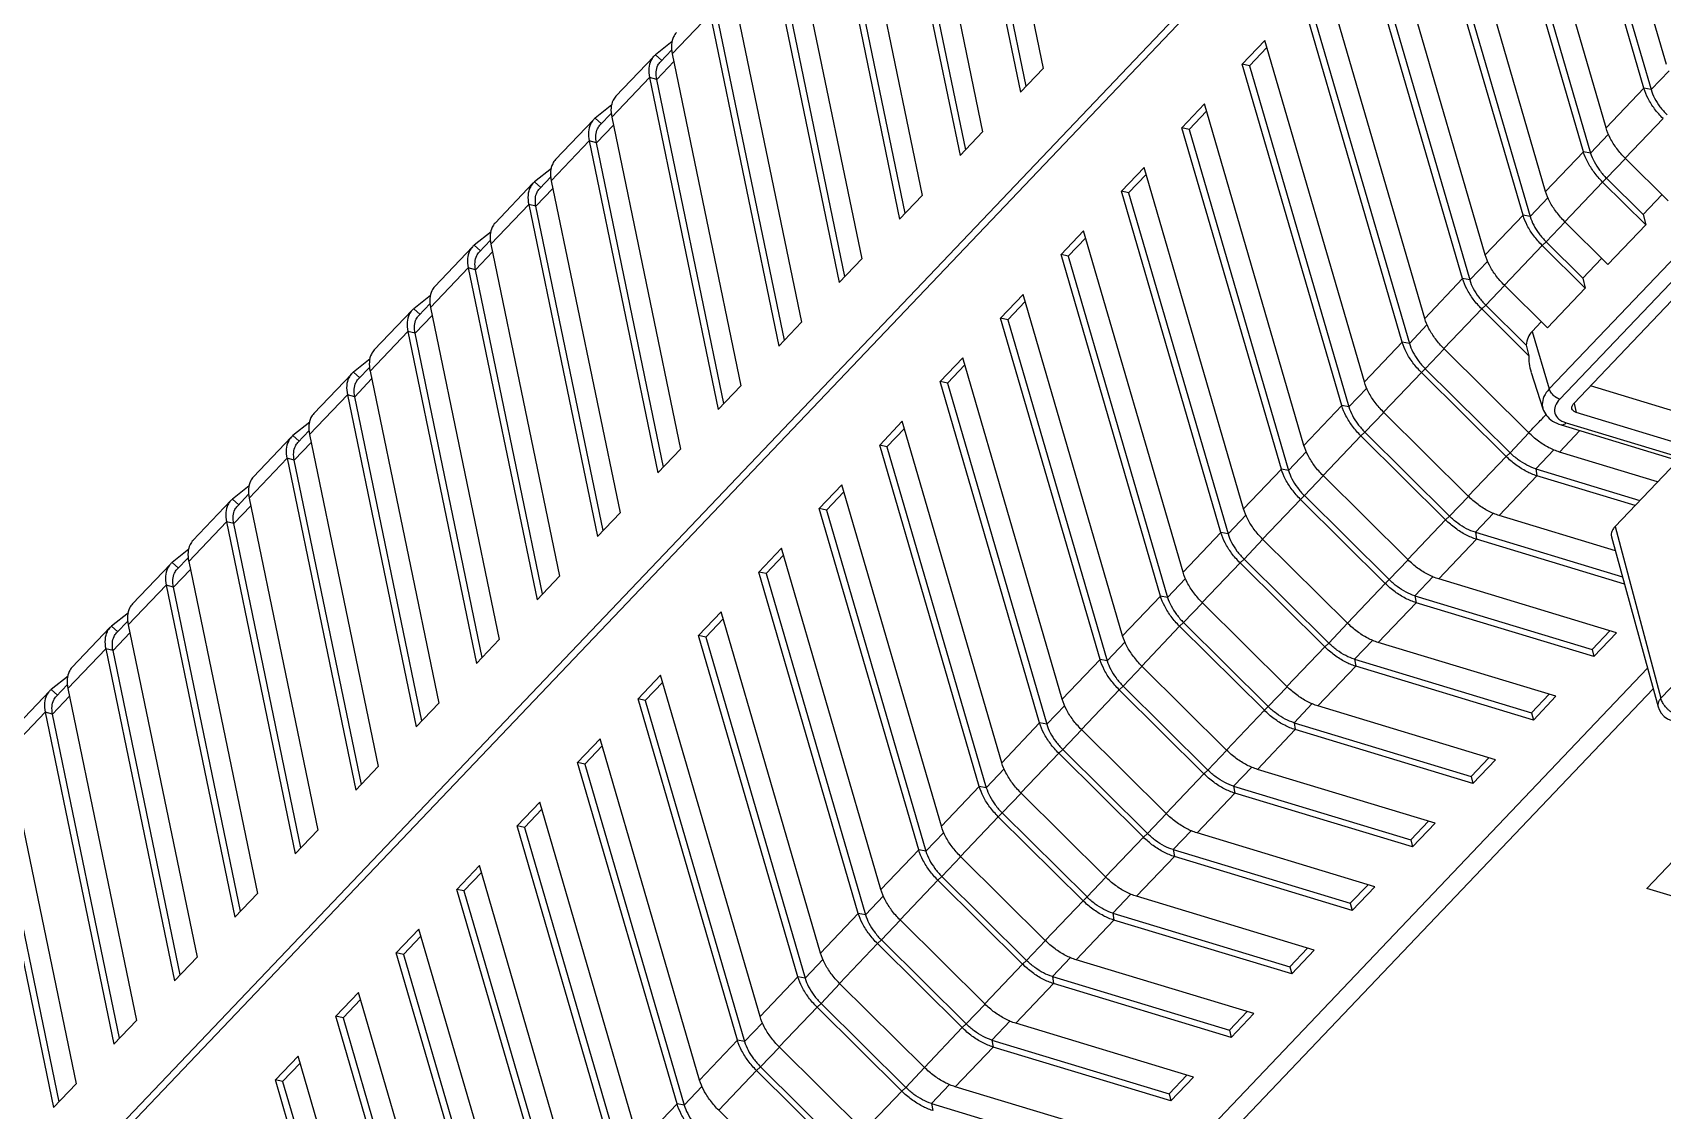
# Model space of a CAD drawing. Header units: millimetres. Extents: x 14343 to 15285, y -9166 to -7819.
# Drawn here: x 15031.5 to 15108.2, y -8618.6 to -8567.8 of the extents above; entities that cross this region are included whole.
import ezdxf

# ---------------------------------------------------------------- set-up
doc = ezdxf.new("R2010")
doc.units = ezdxf.units.MM

# ---------------------------------------------------------------- blocks, each defined once
blk = doc.blocks.new('u9')
at = {"color": 7, "linetype": 'Continuous'}
for p, q in [((-293.594, 104.95), (-220.394, 181.801)), ((-293.857, 105.911), (-224.95, 178.254)), ((-297.249, 47.603), (-179.484, 171.242)), ((-297.158, 47.239), (-179.418, 170.852)), ((-229.348, 124.385), (-234.026, 140.433)), ((-233.69, 140.37), (-229.008, 124.309)), ((-234.754, 139.254), (-230.072, 123.192)), ((-232.193, 121.399), (-236.87, 137.447)), ((-236.534, 137.384), (-231.853, 121.323)), ((-237.598, 136.267), (-232.917, 120.206)), ((-235.037, 118.412), (-239.715, 134.46)), ((-239.379, 134.398), (-234.697, 118.336)), ((-240.443, 133.281), (-235.761, 117.219)), ((-237.882, 115.426), (-242.559, 131.474)), ((-242.223, 131.411), (-237.542, 115.35)), ((-253.866, 129.699), (-249.877, 125.746)), ((-243.287, 130.294), (-238.606, 114.233)), ((-240.726, 112.439), (-245.404, 128.487)), ((-245.068, 128.425), (-240.386, 112.363)), ((-259.889, 125.428), (-268.226, 127.952)), ((-255.832, 127.655), (-251.844, 123.701)), ((-255.646, 127.829), (-251.658, 123.876)), ((-269.374, 127.17), (-261.009, 124.638)), ((-256.71, 126.712), (-258.491, 124.843)), ((-256.71, 126.712), (-252.722, 122.759)), ((-246.132, 127.308), (-247.912, 125.438)), ((-246.132, 127.308), (-241.45, 111.247)), ((-272.218, 124.184), (-271.155, 125.301)), ((-271.07, 124.965), (-271.155, 125.301)), ((-271.155, 125.301), (-262.79, 122.768)), ((-260.745, 124.529), (-259.889, 125.428)), ((-259.889, 125.428), (-259.946, 125.754)), ((-249.877, 125.746), (-251.658, 123.876)), ((-248.248, 125.501), (-249.095, 124.612)), ((-243.571, 109.453), (-248.248, 125.501)), ((-248.248, 125.501), (-247.912, 125.438)), ((-247.912, 125.438), (-243.231, 109.377)), ((-218.564, 125.622), (-219.628, 124.505)), ((-218.831, 125.343), (-215.673, 110.088)), ((-215.33, 109.999), (-218.564, 125.622)), ((-271.905, 124.089), (-271.07, 124.965)), ((-262.734, 122.441), (-271.07, 124.965)), ((-261.009, 124.638), (-262.79, 122.768)), ((-259.565, 123.736), (-258.677, 124.668)), ((-258.677, 124.668), (-258.491, 124.843)), ((-258.677, 124.668), (-254.689, 120.715)), ((-258.491, 124.843), (-254.503, 120.89)), ((-248.976, 124.322), (-250.757, 122.452)), ((-248.976, 124.322), (-244.295, 108.26)), ((-229.348, 124.385), (-230.169, 123.524)), ((-229.008, 124.309), (-230.072, 123.192)), ((-229.348, 124.385), (-229.008, 124.309)), ((-216.394, 108.882), (-219.628, 124.505)), ((-272.218, 124.184), (-263.854, 121.651)), ((-259.555, 123.726), (-261.335, 121.857)), ((-259.555, 123.726), (-255.566, 119.773)), ((-251.844, 123.701), (-252.732, 122.769)), ((-251.844, 123.701), (-251.658, 123.876)), ((-319.325, 123.108), (-293.56, 115.307)), ((-262.734, 122.441), (-262.79, 122.768)), ((-252.722, 122.759), (-254.503, 120.89)), ((-275.063, 121.197), (-273.999, 122.314)), ((-273.915, 121.979), (-273.999, 122.314)), ((-273.999, 122.314), (-265.635, 119.782)), ((-263.59, 121.542), (-262.734, 122.441)), ((-251.093, 122.515), (-251.939, 121.626)), ((-246.415, 106.467), (-251.093, 122.515)), ((-251.093, 122.515), (-250.757, 122.452)), ((-250.757, 122.452), (-246.075, 106.391)), ((-221.409, 122.636), (-222.473, 121.519)), ((-221.675, 122.356), (-218.517, 107.102)), ((-218.175, 107.013), (-221.409, 122.636)), ((-274.75, 121.102), (-273.915, 121.979)), ((-265.578, 119.455), (-273.915, 121.979)), ((-263.854, 121.651), (-265.635, 119.782)), ((-262.409, 120.749), (-261.521, 121.682)), ((-261.521, 121.682), (-261.335, 121.857)), ((-261.521, 121.682), (-257.533, 117.729)), ((-261.335, 121.857), (-257.347, 117.904)), ((-251.821, 121.335), (-253.601, 119.466)), ((-251.821, 121.335), (-247.139, 105.274)), ((-232.193, 121.399), (-233.013, 120.537)), ((-231.853, 121.323), (-232.917, 120.206)), ((-232.193, 121.399), (-231.853, 121.323)), ((-219.239, 105.896), (-222.473, 121.519)), ((-275.063, 121.197), (-266.698, 118.665)), ((-262.399, 120.74), (-264.18, 118.87)), ((-262.399, 120.74), (-258.411, 116.787)), ((-254.689, 120.715), (-255.577, 119.783)), ((-254.689, 120.715), (-254.503, 120.89)), ((-265.578, 119.455), (-265.635, 119.782)), ((-255.566, 119.773), (-257.347, 117.904)), ((-277.907, 118.211), (-276.844, 119.328)), ((-277.594, 118.116), (-276.759, 118.993)), ((-276.759, 118.993), (-276.844, 119.328)), ((-276.844, 119.328), (-268.479, 116.795)), ((-268.423, 116.469), (-276.759, 118.993)), ((-266.434, 118.556), (-265.578, 119.455)), ((-253.937, 119.528), (-254.784, 118.64)), ((-249.26, 103.48), (-253.937, 119.528)), ((-253.937, 119.528), (-253.601, 119.466)), ((-253.601, 119.466), (-248.92, 103.404)), ((-224.253, 119.65), (-225.317, 118.533)), ((-224.52, 119.37), (-221.362, 104.116)), ((-221.019, 104.026), (-224.253, 119.65)), ((-277.907, 118.211), (-269.543, 115.678)), ((-266.698, 118.665), (-268.479, 116.795)), ((-265.254, 117.763), (-264.366, 118.695)), ((-264.366, 118.695), (-264.18, 118.87)), ((-264.366, 118.695), (-260.378, 114.742)), ((-264.18, 118.87), (-260.192, 114.917)), ((-254.665, 118.349), (-256.446, 116.479)), ((-254.665, 118.349), (-249.984, 102.287)), ((-235.037, 118.412), (-235.858, 117.551)), ((-234.697, 118.336), (-235.761, 117.219)), ((-235.037, 118.412), (-234.697, 118.336)), ((-222.083, 102.91), (-225.317, 118.533)), ((-265.244, 117.753), (-267.024, 115.884)), ((-265.244, 117.753), (-261.256, 113.8)), ((-257.533, 117.729), (-258.421, 116.796)), ((-257.533, 117.729), (-257.347, 117.904)), ((-268.423, 116.469), (-268.479, 116.795)), ((-258.411, 116.787), (-260.192, 114.917)), ((-227.098, 116.663), (-228.162, 115.546)), ((-223.864, 101.04), (-227.098, 116.663)), ((-280.752, 115.225), (-279.688, 116.342)), ((-280.439, 115.13), (-279.604, 116.006)), ((-279.604, 116.006), (-279.688, 116.342)), ((-279.688, 116.342), (-271.324, 113.809)), ((-271.267, 113.482), (-279.604, 116.006)), ((-269.279, 115.569), (-268.423, 116.469)), ((-267.21, 115.709), (-267.024, 115.884)), ((-267.024, 115.884), (-263.036, 111.931)), ((-256.782, 116.542), (-257.628, 115.653)), ((-252.104, 100.494), (-256.782, 116.542)), ((-256.782, 116.542), (-256.446, 116.479)), ((-256.446, 116.479), (-251.764, 100.418)), ((-227.364, 116.384), (-224.206, 101.129)), ((-295.442, 113.33), (-293.56, 115.307)), ((-280.752, 115.225), (-272.388, 112.692)), ((-269.543, 115.678), (-271.324, 113.809)), ((-268.098, 114.777), (-267.21, 115.709)), ((-267.21, 115.709), (-263.222, 111.756)), ((-257.51, 115.362), (-259.29, 113.493)), ((-257.51, 115.362), (-252.828, 99.301)), ((-237.882, 115.426), (-238.702, 114.564)), ((-237.542, 115.35), (-238.606, 114.233)), ((-237.882, 115.426), (-237.542, 115.35)), ((-224.928, 99.923), (-228.162, 115.546)), ((-268.088, 114.767), (-269.869, 112.897)), ((-268.088, 114.767), (-264.1, 110.814)), ((-260.378, 114.742), (-261.266, 113.81)), ((-260.378, 114.742), (-260.192, 114.917)), ((-271.267, 113.482), (-271.324, 113.809)), ((-261.256, 113.8), (-263.036, 111.931)), ((-259.626, 113.555), (-260.473, 112.667)), ((-254.949, 97.508), (-259.626, 113.555)), ((-259.626, 113.555), (-259.29, 113.493)), ((-229.943, 113.677), (-231.006, 112.56)), ((-226.708, 98.054), (-229.943, 113.677)), ((-283.596, 112.238), (-282.533, 113.355)), ((-283.283, 112.143), (-282.448, 113.02)), ((-282.448, 113.02), (-282.533, 113.355)), ((-282.533, 113.355), (-274.168, 110.822)), ((-274.112, 110.496), (-282.448, 113.02)), ((-272.124, 112.583), (-271.267, 113.482)), ((-270.055, 112.723), (-269.869, 112.897)), ((-269.869, 112.897), (-265.881, 108.944)), ((-259.29, 113.493), (-254.609, 97.432)), ((-230.209, 113.397), (-227.051, 98.143)), ((-283.596, 112.238), (-275.232, 109.706)), ((-272.388, 112.692), (-274.168, 110.822)), ((-270.943, 111.79), (-270.055, 112.723)), ((-270.055, 112.723), (-266.067, 108.77)), ((-260.354, 112.376), (-262.135, 110.507)), ((-260.354, 112.376), (-255.673, 96.315)), ((-240.726, 112.439), (-241.547, 111.578)), ((-240.386, 112.363), (-241.45, 111.247)), ((-240.726, 112.439), (-240.386, 112.363)), ((-227.772, 96.937), (-231.006, 112.56)), ((-270.933, 111.781), (-272.713, 109.911)), ((-270.933, 111.781), (-266.945, 107.827)), ((-263.222, 111.756), (-264.11, 110.824)), ((-263.222, 111.756), (-263.036, 111.931)), ((-274.968, 109.597), (-274.112, 110.496)), ((-274.112, 110.496), (-274.168, 110.822)), ((-264.1, 110.814), (-265.881, 108.944)), ((-262.471, 110.569), (-263.317, 109.68)), ((-257.793, 94.521), (-262.471, 110.569)), ((-262.471, 110.569), (-262.135, 110.507)), ((-262.135, 110.507), (-257.453, 94.445)), ((-232.787, 110.69), (-233.851, 109.574)), ((-229.553, 95.067), (-232.787, 110.69)), ((-286.441, 109.252), (-285.377, 110.369)), ((-286.128, 109.157), (-285.293, 110.034)), ((-285.293, 110.034), (-285.377, 110.369)), ((-285.377, 110.369), (-277.013, 107.836)), ((-276.956, 107.509), (-285.293, 110.034)), ((-273.787, 108.804), (-272.899, 109.736)), ((-272.899, 109.736), (-272.713, 109.911)), ((-272.899, 109.736), (-268.911, 105.783)), ((-272.713, 109.911), (-268.725, 105.958)), ((-233.053, 110.411), (-229.895, 95.156)), ((-286.441, 109.252), (-278.077, 106.719)), ((-275.232, 109.706), (-277.013, 107.836)), ((-266.067, 108.77), (-265.881, 108.944)), ((-263.199, 109.39), (-264.979, 107.52)), ((-263.199, 109.39), (-258.517, 93.328)), ((-243.571, 109.453), (-244.391, 108.592)), ((-243.231, 109.377), (-244.295, 108.26)), ((-243.571, 109.453), (-243.231, 109.377)), ((-230.617, 93.95), (-233.851, 109.574)), ((-273.777, 108.794), (-275.558, 106.925)), ((-273.777, 108.794), (-269.789, 104.841)), ((-266.067, 108.77), (-266.955, 107.837)), ((-216.394, 108.882), (-218.175, 107.013)), ((-277.813, 106.61), (-276.956, 107.509)), ((-276.956, 107.509), (-277.013, 107.836)), ((-266.945, 107.827), (-268.725, 105.958)), ((-265.315, 107.583), (-266.162, 106.694)), ((-260.638, 91.535), (-265.315, 107.583)), ((-265.315, 107.583), (-264.979, 107.52)), ((-264.979, 107.52), (-260.298, 91.459)), ((-235.632, 107.704), (-236.695, 106.587)), ((-235.898, 107.424), (-232.74, 92.17)), ((-232.397, 92.081), (-235.632, 107.704)), ((-216.594, 107.888), (-218.374, 106.018)), ((-291.902, 98.765), (-294.089, 106.76)), ((-289.286, 106.265), (-288.222, 107.382)), ((-288.972, 106.171), (-288.137, 107.047)), ((-288.137, 107.047), (-288.222, 107.382)), ((-288.222, 107.382), (-279.857, 104.85)), ((-279.801, 104.523), (-288.137, 107.047)), ((-278.077, 106.719), (-279.857, 104.85)), ((-276.632, 105.817), (-275.744, 106.75)), ((-275.744, 106.75), (-275.558, 106.925)), ((-275.744, 106.75), (-271.756, 102.797)), ((-275.558, 106.925), (-271.57, 102.972)), ((-218.517, 107.102), (-219.315, 106.265)), ((-218.517, 107.102), (-218.175, 107.013)), ((-301.053, 99.191), (-294.226, 106.358)), ((-292.07, 98.272), (-294.226, 106.358)), ((-289.286, 106.265), (-280.921, 103.733)), ((-268.911, 105.783), (-268.725, 105.958)), ((-266.043, 106.403), (-267.824, 104.534)), ((-266.043, 106.403), (-261.362, 90.342)), ((-246.415, 106.467), (-247.236, 105.605)), ((-246.075, 106.391), (-247.139, 105.274)), ((-246.415, 106.467), (-246.075, 106.391)), ((-233.461, 90.964), (-236.695, 106.587)), ((-219.239, 105.896), (-221.019, 104.026)), ((-219.244, 105.319), (-218.454, 105.946)), ((-219.224, 105.706), (-218.684, 106.273)), ((-218.75, 106.213), (-218.454, 105.946)), ((-276.622, 105.808), (-278.402, 103.938)), ((-276.622, 105.808), (-272.634, 101.855)), ((-268.911, 105.783), (-269.799, 104.851)), ((-292.13, 103.279), (-291.066, 104.396)), ((-290.982, 104.061), (-291.066, 104.396)), ((-291.066, 104.396), (-282.702, 101.863)), ((-280.657, 103.624), (-279.801, 104.523)), ((-279.801, 104.523), (-279.857, 104.85)), ((-269.789, 104.841), (-271.57, 102.972)), ((-268.16, 104.596), (-269.006, 103.708)), ((-263.482, 88.548), (-268.16, 104.596)), ((-268.16, 104.596), (-267.824, 104.534)), ((-267.824, 104.534), (-263.142, 88.472)), ((-238.476, 104.718), (-239.54, 103.601)), ((-238.742, 104.438), (-235.584, 89.184)), ((-235.242, 89.094), (-238.476, 104.718)), ((-219.438, 104.901), (-221.219, 103.032)), ((-291.817, 103.184), (-290.982, 104.061)), ((-282.645, 101.537), (-290.982, 104.061)), ((-280.921, 103.733), (-282.702, 101.863)), ((-279.476, 102.831), (-278.588, 103.763)), ((-278.588, 103.763), (-278.402, 103.938)), ((-278.588, 103.763), (-274.6, 99.81)), ((-278.402, 103.938), (-274.414, 99.985)), ((-236.306, 87.978), (-239.54, 103.601)), ((-221.362, 104.116), (-222.159, 103.278)), ((-221.362, 104.116), (-221.019, 104.026)), ((-292.13, 103.279), (-283.766, 100.746)), ((-279.466, 102.821), (-281.247, 100.952)), ((-279.466, 102.821), (-275.478, 98.868)), ((-271.756, 102.797), (-271.57, 102.972)), ((-268.888, 103.417), (-270.669, 101.547)), ((-268.888, 103.417), (-264.206, 87.356)), ((-249.26, 103.48), (-250.08, 102.619)), ((-248.92, 103.404), (-249.984, 102.287)), ((-249.26, 103.48), (-248.92, 103.404)), ((-222.083, 102.91), (-223.864, 101.04)), ((-222.088, 102.332), (-221.298, 102.96)), ((-222.069, 102.72), (-221.529, 103.287)), ((-221.594, 103.227), (-221.298, 102.96)), ((-271.756, 102.797), (-272.644, 101.864)), ((-283.502, 100.637), (-282.645, 101.537)), ((-282.645, 101.537), (-282.702, 101.863)), ((-272.634, 101.855), (-274.414, 99.985)), ((-271.004, 101.61), (-271.851, 100.721)), ((-266.327, 85.562), (-271.004, 101.61)), ((-271.004, 101.61), (-270.669, 101.547)), ((-270.669, 101.547), (-265.987, 85.486)), ((-241.321, 101.731), (-242.384, 100.614)), ((-241.587, 101.452), (-238.429, 86.197)), ((-238.086, 86.108), (-241.321, 101.731)), ((-222.283, 101.915), (-224.064, 100.045)), ((-292.509, 100.985), (-285.546, 98.877)), ((-285.49, 98.55), (-292.417, 100.648)), ((-283.766, 100.746), (-285.546, 98.877)), ((-282.321, 99.845), (-281.433, 100.777)), ((-281.433, 100.777), (-281.247, 100.952)), ((-281.433, 100.777), (-277.445, 96.824)), ((-281.247, 100.952), (-277.259, 96.999)), ((-239.15, 84.991), (-242.384, 100.614)), ((-224.206, 101.129), (-225.004, 100.292)), ((-224.206, 101.129), (-223.864, 101.04)), ((-282.311, 99.835), (-284.091, 97.965)), ((-282.311, 99.835), (-278.323, 95.882)), ((-274.6, 99.81), (-275.488, 98.878)), ((-274.6, 99.81), (-274.414, 99.985)), ((-271.732, 100.43), (-273.513, 98.561)), ((-271.732, 100.43), (-267.051, 84.369)), ((-252.104, 100.494), (-252.925, 99.632)), ((-251.764, 100.418), (-252.828, 99.301)), ((-252.104, 100.494), (-251.764, 100.418)), ((-224.928, 99.923), (-226.708, 98.054)), ((-224.933, 99.346), (-224.143, 99.973)), ((-224.913, 99.733), (-224.373, 100.3)), ((-224.439, 100.24), (-224.143, 99.973)), ((-292.08, 99.416), (-286.61, 97.76)), ((-292.07, 98.272), (-298.897, 91.105)), ((-286.346, 97.651), (-285.49, 98.55)), ((-285.49, 98.55), (-285.546, 98.877)), ((-275.478, 98.868), (-277.259, 96.999)), ((-273.849, 98.623), (-274.695, 97.735)), ((-269.171, 82.576), (-273.849, 98.623)), ((-273.849, 98.623), (-273.513, 98.561)), ((-273.513, 98.561), (-268.831, 82.5)), ((-244.165, 98.745), (-245.229, 97.628)), ((-244.431, 98.465), (-241.273, 83.211)), ((-240.931, 83.122), (-244.165, 98.745)), ((-225.127, 98.929), (-226.908, 97.059)), ((-286.61, 97.76), (-288.391, 95.891)), ((-285.165, 96.858), (-284.277, 97.791)), ((-284.277, 97.791), (-284.091, 97.965)), ((-284.277, 97.791), (-280.289, 93.838)), ((-284.091, 97.965), (-280.103, 94.012)), ((-274.577, 97.444), (-276.358, 95.575)), ((-274.577, 97.444), (-269.895, 81.383)), ((-254.949, 97.508), (-255.769, 96.646)), ((-254.609, 97.432), (-255.673, 96.315)), ((-254.949, 97.508), (-254.609, 97.432)), ((-241.995, 82.005), (-245.229, 97.628)), ((-227.051, 98.143), (-227.848, 97.305)), ((-227.051, 98.143), (-226.708, 98.054)), ((-288.334, 95.564), (-293.236, 97.048)), ((-293.007, 97.288), (-288.391, 95.891)), ((-285.155, 96.849), (-286.936, 94.979)), ((-285.155, 96.849), (-281.167, 92.895)), ((-277.445, 96.824), (-278.333, 95.892)), ((-277.445, 96.824), (-277.259, 96.999)), ((-227.772, 96.937), (-229.553, 95.067)), ((-227.777, 96.36), (-226.987, 96.987)), ((-227.758, 96.747), (-227.218, 97.314)), ((-227.284, 97.254), (-226.987, 96.987)), ((-294.071, 96.171), (-289.455, 94.774)), ((-227.972, 95.942), (-229.753, 94.073)), ((-289.526, 93.499), (-295.03, 95.165)), ((-289.191, 94.665), (-288.334, 95.564)), ((-288.334, 95.564), (-288.391, 95.891)), ((-278.323, 95.882), (-280.103, 94.012)), ((-276.693, 95.637), (-277.54, 94.749)), ((-272.016, 79.589), (-276.693, 95.637)), ((-276.693, 95.637), (-276.358, 95.575)), ((-276.358, 95.575), (-271.676, 79.513)), ((-247.01, 95.758), (-248.073, 94.642)), ((-247.276, 95.479), (-244.118, 80.224)), ((-243.775, 80.135), (-247.01, 95.758)), ((-229.895, 95.156), (-230.693, 94.319)), ((-229.895, 95.156), (-229.553, 95.067)), ((-295.624, 94.541), (-290.236, 92.909)), ((-289.767, 93.402), (-295.155, 95.034)), ((-289.455, 94.774), (-290.413, 93.767)), ((-288.01, 93.872), (-287.122, 94.804)), ((-287.122, 94.804), (-286.936, 94.979)), ((-287.122, 94.804), (-283.134, 90.851)), ((-286.936, 94.979), (-282.948, 91.026)), ((-277.421, 94.458), (-279.202, 92.588)), ((-277.421, 94.458), (-272.74, 78.396)), ((-257.793, 94.521), (-258.614, 93.66)), ((-257.453, 94.445), (-258.517, 93.328)), ((-257.793, 94.521), (-257.453, 94.445)), ((-244.839, 79.018), (-248.073, 94.642)), ((-288, 93.862), (-284.012, 89.909)), ((-280.289, 93.838), (-281.177, 92.905)), ((-280.289, 93.838), (-280.103, 94.012)), ((-230.617, 93.95), (-232.397, 92.081)), ((-230.622, 93.373), (-229.832, 94)), ((-230.602, 93.76), (-230.062, 94.328)), ((-230.128, 94.267), (-229.832, 94)), ((-296.113, 93.235), (-290.911, 91.66)), ((-290.14, 92.485), (-290.236, 92.909)), ((-281.167, 92.895), (-282.948, 91.026)), ((-230.816, 92.956), (-232.597, 91.086)), ((-290.121, 92.489), (-297.63, 84.605)), ((-296.97, 84.405), (-289.46, 92.29)), ((-288.121, 91.023), (-288.672, 92.735)), ((-279.538, 92.651), (-280.384, 91.762)), ((-274.86, 76.603), (-279.538, 92.651)), ((-279.538, 92.651), (-279.202, 92.588)), ((-279.202, 92.588), (-274.521, 76.527)), ((-249.854, 92.772), (-250.918, 91.655)), ((-250.12, 92.493), (-246.962, 77.238)), ((-246.62, 77.149), (-249.854, 92.772)), ((-232.74, 92.17), (-233.537, 91.333)), ((-232.74, 92.17), (-232.397, 92.081)), ((-296.48, 83.922), (-288.97, 91.806)), ((-288.158, 89.097), (-288.97, 91.806)), ((-280.266, 91.471), (-282.047, 89.602)), ((-280.266, 91.471), (-275.584, 75.41)), ((-260.638, 91.535), (-261.458, 90.673)), ((-260.298, 91.459), (-261.362, 90.342)), ((-260.638, 91.535), (-260.298, 91.459)), ((-247.684, 76.032), (-250.918, 91.655)), ((-233.447, 90.774), (-232.907, 91.341)), ((-283.134, 90.851), (-284.022, 89.919)), ((-283.134, 90.851), (-282.948, 91.026)), ((-233.461, 90.964), (-235.242, 89.094)), ((-233.466, 90.387), (-232.676, 91.014)), ((-232.973, 91.281), (-232.676, 91.014)), ((-288.012, 90.239), (-285.792, 88.04)), ((-284.012, 89.909), (-285.792, 88.04)), ((-252.699, 89.786), (-253.763, 88.669)), ((-249.464, 74.163), (-252.699, 89.786)), ((-233.661, 89.969), (-235.442, 88.1)), ((-288.586, 88.648), (-288.158, 89.097)), ((-287.876, 89.746), (-285.978, 87.865)), ((-282.383, 89.664), (-283.229, 88.776)), ((-277.705, 73.616), (-282.383, 89.664)), ((-282.383, 89.664), (-282.047, 89.602)), ((-282.047, 89.602), (-277.365, 73.54)), ((-252.965, 89.506), (-249.807, 74.252)), ((-235.584, 89.184), (-236.382, 88.346)), ((-235.584, 89.184), (-235.242, 89.094)), ((-290.664, 87.062), (-288.883, 88.932)), ((-288.883, 88.932), (-286.856, 86.923)), ((-283.11, 88.485), (-284.891, 86.615)), ((-283.11, 88.485), (-278.429, 72.424)), ((-263.482, 88.548), (-264.303, 87.687)), ((-263.142, 88.472), (-264.206, 87.356)), ((-263.482, 88.548), (-263.142, 88.472)), ((-250.528, 73.046), (-253.763, 88.669)), ((-236.291, 87.788), (-235.751, 88.355)), ((-235.817, 88.295), (-235.521, 88.028)), ((-285.978, 87.865), (-286.866, 86.932)), ((-285.978, 87.865), (-285.792, 88.04)), ((-236.306, 87.978), (-238.086, 86.108)), ((-236.311, 87.4), (-235.521, 88.028)), ((-290.548, 86.588), (-290.664, 87.062)), ((-290.664, 87.062), (-288.637, 85.053)), ((-286.856, 86.923), (-288.637, 85.053)), ((-255.543, 86.799), (-256.607, 85.682)), ((-252.309, 71.176), (-255.543, 86.799)), ((-236.505, 86.983), (-238.286, 85.113)), ((-293.508, 84.076), (-291.728, 85.945)), ((-291.728, 85.945), (-289.701, 83.936)), ((-291.43, 85.662), (-290.548, 86.588)), ((-290.548, 86.588), (-288.823, 84.878)), ((-285.227, 86.678), (-286.073, 85.789)), ((-280.549, 70.63), (-285.227, 86.678)), ((-285.227, 86.678), (-284.891, 86.615)), ((-284.891, 86.615), (-280.21, 70.554)), ((-255.809, 86.52), (-252.652, 71.265)), ((-238.429, 86.197), (-239.226, 85.36)), ((-238.429, 86.197), (-238.086, 86.108)), ((-285.955, 85.499), (-287.736, 83.629)), ((-285.955, 85.499), (-281.273, 69.437)), ((-266.327, 85.562), (-267.147, 84.701)), ((-265.987, 85.486), (-267.051, 84.369)), ((-266.327, 85.562), (-265.987, 85.486)), ((-253.373, 70.059), (-256.607, 85.682)), ((-239.136, 84.801), (-238.596, 85.368)), ((-238.662, 85.308), (-238.365, 85.041)), ((-288.823, 84.878), (-289.711, 83.946)), ((-288.823, 84.878), (-288.637, 85.053)), ((-239.15, 84.991), (-240.931, 83.122)), ((-239.156, 84.414), (-238.365, 85.041)), ((-293.392, 83.602), (-293.508, 84.076)), ((-293.508, 84.076), (-291.481, 82.067)), ((-289.701, 83.936), (-291.481, 82.067)), ((-288.072, 83.692), (-288.918, 82.803)), ((-283.394, 67.644), (-288.072, 83.692)), ((-288.072, 83.692), (-287.736, 83.629)), ((-287.736, 83.629), (-283.054, 67.568)), ((-258.388, 83.813), (-259.452, 82.696)), ((-255.153, 68.19), (-258.388, 83.813)), ((-239.35, 83.997), (-241.131, 82.127)), ((-294.572, 82.959), (-292.545, 80.95)), ((-294.275, 82.676), (-293.392, 83.602)), ((-293.392, 83.602), (-291.667, 81.892)), ((-258.654, 83.533), (-255.496, 68.279)), ((-241.273, 83.211), (-242.071, 82.373)), ((-241.273, 83.211), (-240.931, 83.122)), ((-288.799, 82.512), (-290.58, 80.643)), ((-288.799, 82.512), (-284.118, 66.451)), ((-269.171, 82.576), (-269.992, 81.714)), ((-268.831, 82.5), (-269.895, 81.383)), ((-269.171, 82.576), (-268.831, 82.5)), ((-256.217, 67.073), (-259.452, 82.696)), ((-241.98, 81.815), (-241.44, 82.382)), ((-241.506, 82.322), (-241.21, 82.055)), ((-291.667, 81.892), (-292.555, 80.96)), ((-291.667, 81.892), (-291.481, 82.067)), ((-241.995, 82.005), (-243.775, 80.135)), ((-242, 81.428), (-241.21, 82.055)), ((-292.545, 80.95), (-294.326, 79.08)), ((-290.916, 80.705), (-291.762, 79.817)), ((-286.238, 64.657), (-290.916, 80.705)), ((-290.916, 80.705), (-290.58, 80.643)), ((-290.58, 80.643), (-285.899, 64.581)), ((-261.232, 80.826), (-262.296, 79.71)), ((-257.998, 65.203), (-261.232, 80.826)), ((-242.195, 81.01), (-243.975, 79.141)), ((-261.499, 80.547), (-258.341, 65.292)), ((-244.118, 80.224), (-244.916, 79.387)), ((-244.118, 80.224), (-243.775, 80.135)), ((-291.644, 79.526), (-293.425, 77.656)), ((-291.644, 79.526), (-286.962, 63.464)), ((-272.016, 79.589), (-272.836, 78.728)), ((-271.676, 79.513), (-272.74, 78.396)), ((-272.016, 79.589), (-271.676, 79.513)), ((-259.062, 64.086), (-262.296, 79.71)), ((-244.845, 78.441), (-244.054, 79.068)), ((-244.825, 78.828), (-244.285, 79.396)), ((-244.351, 79.335), (-244.054, 79.068)), ((-244.839, 79.018), (-246.62, 77.149)), ((-293.761, 77.719), (-294.607, 76.83)), ((-289.083, 61.671), (-293.761, 77.719)), ((-293.761, 77.719), (-293.425, 77.656)), ((-293.425, 77.656), (-288.743, 61.595)), ((-264.077, 77.84), (-265.141, 76.723)), ((-264.343, 77.561), (-261.185, 62.306)), ((-260.842, 62.217), (-264.077, 77.84)), ((-245.039, 78.024), (-246.82, 76.154)), ((-261.906, 61.1), (-265.141, 76.723)), ((-246.962, 77.238), (-247.76, 76.401)), ((-246.962, 77.238), (-246.62, 77.149)), ((-294.489, 76.539), (-289.807, 60.478)), ((-274.86, 76.603), (-275.681, 75.741)), ((-274.521, 76.527), (-275.584, 75.41)), ((-274.86, 76.603), (-274.521, 76.527)), ((-247.684, 76.032), (-249.464, 74.163)), ((-247.689, 75.455), (-246.899, 76.082)), ((-247.67, 75.842), (-247.129, 76.409)), ((-247.195, 76.349), (-246.899, 76.082))]:
    blk.add_line(p, q, dxfattribs=at)
blk.add_lwpolyline([(-294.089, 106.76), (-294.137, 106.894), (-294.237, 107.064), (-294.373, 107.21), (-294.54, 107.325), (-294.717, 107.398)], dxfattribs=at)
for centre, radius, start, end in [((-218.913, 106.524), 0.738, 308.45051, 312.37169), ((-218.932, 106.545), 0.767, 312.37257, 316.60688), ((-221.757, 103.538), 0.738, 308.45051, 312.37169), ((-221.776, 103.559), 0.767, 312.37257, 316.60688), ((-224.602, 100.551), 0.738, 308.45051, 312.37169), ((-224.621, 100.572), 0.767, 312.37257, 316.60688), ((-227.446, 97.565), 0.738, 308.45051, 312.37169), ((-227.465, 97.586), 0.767, 312.37257, 316.60688), ((-230.291, 94.579), 0.738, 308.45051, 312.37169), ((-230.31, 94.6), 0.767, 312.37257, 316.60688), ((-285.084, 89.746), 4.953, 138.45863, 138.86539), ((-233.135, 91.592), 0.738, 308.45051, 312.37169), ((-233.155, 91.613), 0.767, 312.37257, 316.60688), ((-235.98, 88.606), 0.738, 308.45051, 312.37169), ((-235.999, 88.627), 0.767, 312.37257, 316.60688), ((-238.824, 85.62), 0.738, 308.45051, 312.37169), ((-238.844, 85.64), 0.767, 312.37257, 316.60688), ((-241.688, 82.654), 0.767, 312.37257, 316.60688), ((-241.669, 82.633), 0.738, 308.45051, 312.37169), ((-244.513, 79.647), 0.738, 308.45051, 312.37169), ((-244.533, 79.668), 0.767, 312.37257, 316.60688), ((-247.358, 76.66), 0.738, 308.45051, 312.37169), ((-247.377, 76.681), 0.767, 312.37257, 316.60688)]:
    blk.add_arc(centre, radius, start, end, dxfattribs=at)
for centre, major_axis, ratio, start_param, end_param in [((-290.144, 91.384), (-1.83, 1.854), 0.595102, -2.663056, -2.275802), ((-270.425, -6.368), (-20.867, 105.617), 0.033336, -0.434088, -0.422676), ((-290.037, 90.959), (-1.858, 1.883), 0.595102, -3.123237, -2.690869)]:
    blk.add_ellipse(centre, major_axis=major_axis, ratio=ratio, start_param=start_param, end_param=end_param, dxfattribs=at)
for points, start_tangent, end_tangent in [([(-248.248, 125.501), (-248.413, 125.904), (-248.669, 126.309), (-249, 126.688)], (-0.279834, 0.960048), (-0.71022, 0.70398)), ([(-248.814, 126.863), (-248.417, 126.408), (-248.11, 125.923), (-247.912, 125.438)], (0.71022, -0.70398), (0.279834, -0.960048)), ([(-259.946, 125.754), (-259.447, 125.549), (-258.952, 125.238), (-258.491, 124.843)], (0.957088, -0.289796), (0.71022, -0.70398)), ([(-259.889, 125.428), (-259.474, 125.256), (-259.061, 124.998), (-258.677, 124.668)], (0.957088, -0.289796), (0.71022, -0.70398)), ([(-249.877, 125.746), (-249.481, 125.291), (-249.173, 124.806)], (0.71022, -0.70398), (0.46183, -0.886968)), ([(-261.009, 124.638), (-260.511, 124.432)], (0.957088, -0.289796), (0.887501, -0.460806)), ([(-260.511, 124.432), (-260.016, 124.122), (-259.555, 123.726)], (0.887501, -0.460806), (0.71022, -0.70398)), ([(-249.173, 124.806), (-248.976, 124.322)], (0.46183, -0.886968), (0.279834, -0.960048)), ([(-251.093, 122.515), (-251.257, 122.918), (-251.513, 123.322), (-251.844, 123.701)], (-0.279834, 0.960048), (-0.71022, 0.70398)), ([(-251.658, 123.876), (-251.261, 123.421), (-250.954, 122.936), (-250.757, 122.452)], (0.71022, -0.70398), (0.279834, -0.960048)), ([(-262.79, 122.768), (-262.292, 122.563), (-261.796, 122.252), (-261.335, 121.857)], (0.957088, -0.289796), (0.71022, -0.70398)), ([(-252.722, 122.759), (-252.325, 122.304), (-252.018, 121.819)], (0.71022, -0.70398), (0.46183, -0.886968)), ([(-262.734, 122.441), (-262.318, 122.27), (-261.905, 122.011), (-261.521, 121.682)], (0.957088, -0.289796), (0.71022, -0.70398)), ([(-263.854, 121.651), (-263.356, 121.446)], (0.957088, -0.289796), (0.887501, -0.460806)), ([(-263.356, 121.446), (-262.86, 121.135), (-262.399, 120.74)], (0.887501, -0.460806), (0.71022, -0.70398)), ([(-252.018, 121.819), (-251.82, 121.335)], (0.46183, -0.886968), (0.279834, -0.960048)), ([(-253.937, 119.528), (-254.102, 119.932), (-254.358, 120.336), (-254.689, 120.715)], (-0.279834, 0.960048), (-0.71022, 0.70398)), ([(-254.503, 120.89), (-254.106, 120.435), (-253.799, 119.95), (-253.601, 119.466)], (0.71022, -0.70398), (0.279834, -0.960048)), ([(-265.635, 119.782), (-265.136, 119.576), (-264.641, 119.266), (-264.18, 118.87)], (0.957088, -0.289796), (0.71022, -0.70398)), ([(-255.566, 119.773), (-255.17, 119.318), (-254.862, 118.833)], (0.71022, -0.70398), (0.46183, -0.886968)), ([(-265.578, 119.455), (-265.163, 119.284), (-264.75, 119.025), (-264.366, 118.695)], (0.957088, -0.289796), (0.71022, -0.70398)), ([(-266.698, 118.665), (-266.2, 118.459)], (0.957088, -0.289796), (0.887501, -0.460806)), ([(-266.2, 118.459), (-265.705, 118.149), (-265.244, 117.753)], (0.887501, -0.460806), (0.71022, -0.70398)), ([(-254.862, 118.833), (-254.665, 118.349)], (0.46183, -0.886968), (0.279834, -0.960048)), ([(-256.782, 116.542), (-256.946, 116.945), (-257.202, 117.35), (-257.533, 117.729)], (-0.279834, 0.960048), (-0.71022, 0.70398)), ([(-257.347, 117.904), (-256.95, 117.449), (-256.643, 116.963), (-256.446, 116.479)], (0.71022, -0.70398), (0.279834, -0.960048)), ([(-268.479, 116.795), (-267.981, 116.59), (-267.485, 116.279), (-267.024, 115.884)], (0.957088, -0.289796), (0.71022, -0.70398)), ([(-258.411, 116.787), (-258.014, 116.332), (-257.707, 115.846)], (0.71022, -0.70398), (0.46183, -0.886968)), ([(-268.423, 116.469), (-268.008, 116.297), (-267.595, 116.039), (-267.21, 115.709)], (0.957088, -0.289796), (0.71022, -0.70398)), ([(-257.707, 115.846), (-257.509, 115.362)], (0.46183, -0.886968), (0.279834, -0.960048)), ([(-269.543, 115.678), (-269.045, 115.473)], (0.957088, -0.289796), (0.887501, -0.460806)), ([(-269.045, 115.473), (-268.549, 115.162), (-268.088, 114.767)], (0.887501, -0.460806), (0.71022, -0.70398)), ([(-259.626, 113.555), (-259.791, 113.959), (-260.047, 114.363), (-260.378, 114.742)], (-0.279834, 0.960048), (-0.71022, 0.70398)), ([(-260.192, 114.917), (-259.795, 114.462), (-259.488, 113.977), (-259.29, 113.493)], (0.71022, -0.70398), (0.279834, -0.960048)), ([(-271.324, 113.809), (-270.826, 113.603), (-270.33, 113.293), (-269.869, 112.897)], (0.957088, -0.289796), (0.71022, -0.70398)), ([(-261.256, 113.8), (-260.859, 113.345), (-260.552, 112.86)], (0.71022, -0.70398), (0.46183, -0.886968)), ([(-271.267, 113.482), (-270.852, 113.311), (-270.439, 113.052), (-270.055, 112.723)], (0.957088, -0.289796), (0.71022, -0.70398)), ([(-260.552, 112.86), (-260.354, 112.376)], (0.46183, -0.886968), (0.279834, -0.960048)), ([(-272.388, 112.692), (-271.889, 112.486)], (0.957088, -0.289796), (0.887501, -0.460806)), ([(-271.889, 112.486), (-271.394, 112.176), (-270.933, 111.781)], (0.887501, -0.460806), (0.71022, -0.70398)), ([(-262.471, 110.569), (-262.636, 110.972), (-262.891, 111.377), (-263.222, 111.756)], (-0.279834, 0.960048), (-0.71022, 0.70398)), ([(-263.036, 111.931), (-262.639, 111.476), (-262.332, 110.991), (-262.135, 110.506)], (0.71022, -0.70398), (0.279834, -0.960048)), ([(-274.168, 110.822), (-273.67, 110.617), (-273.174, 110.306), (-272.713, 109.911)], (0.957088, -0.289796), (0.71022, -0.70398)), ([(-274.112, 110.496), (-273.697, 110.324), (-273.284, 110.066), (-272.899, 109.736)], (0.957088, -0.289796), (0.71022, -0.70398)), ([(-264.1, 110.814), (-263.703, 110.359), (-263.396, 109.874)], (0.71022, -0.70398), (0.46183, -0.886968)), ([(-263.396, 109.874), (-263.198, 109.39)], (0.46183, -0.886968), (0.279834, -0.960048)), ([(-275.232, 109.706), (-274.734, 109.5)], (0.957088, -0.289796), (0.887501, -0.460806)), ([(-274.734, 109.5), (-274.238, 109.19), (-273.777, 108.794)], (0.887501, -0.460806), (0.71022, -0.70398)), ([(-265.881, 108.944), (-265.484, 108.489), (-265.177, 108.004), (-264.979, 107.52)], (0.71022, -0.70398), (0.279834, -0.960048)), ([(-265.315, 107.583), (-265.48, 107.986), (-265.736, 108.39), (-266.067, 108.77)], (-0.279834, 0.960048), (-0.71022, 0.70398)), ([(-277.013, 107.836), (-276.515, 107.631), (-276.019, 107.32), (-275.558, 106.925)], (0.957088, -0.289796), (0.71022, -0.70398)), ([(-276.956, 107.509), (-276.541, 107.338), (-276.128, 107.079), (-275.744, 106.75)], (0.957088, -0.289796), (0.71022, -0.70398)), ([(-266.945, 107.827), (-266.548, 107.372), (-266.241, 106.887)], (0.71022, -0.70398), (0.46183, -0.886968)), ([(-295.318, 107.242), (-295.194, 107.223), (-295.071, 107.191), (-294.95, 107.145), (-294.834, 107.086), (-294.723, 107.017), (-294.62, 106.938), (-294.525, 106.852), (-294.441, 106.759), (-294.368, 106.661), (-294.307, 106.56), (-294.26, 106.459), (-294.226, 106.358)], (0.996373, -0.085096), (0.257598, -0.966252)), ([(-294.226, 106.358), (-294.139, 106.471), (-294.089, 106.589), (-294.079, 106.705), (-294.089, 106.76)], (0.689683, 0.724111), (-0.26388, 0.964556)), ([(-278.077, 106.719), (-277.578, 106.514)], (0.957088, -0.289796), (0.887501, -0.460806)), ([(-266.241, 106.887), (-266.043, 106.403)], (0.46183, -0.886968), (0.279834, -0.960048)), ([(-218.517, 107.102), (-218.491, 106.74), (-218.57, 106.438)], (0.202719, -0.979237), (-0.444091, -0.895982)), ([(-218.238, 106.215), (-218.143, 106.579), (-218.174, 107.013)], (0.444094, 0.89598), (-0.202719, 0.979237)), ([(-277.578, 106.514), (-277.083, 106.203), (-276.622, 105.808)], (0.887501, -0.460806), (0.71022, -0.70398)), ([(-268.725, 105.958), (-268.328, 105.503), (-268.021, 105.018), (-267.824, 104.534)], (0.71022, -0.70398), (0.279834, -0.960048)), ([(-219.206, 105.462), (-219.238, 105.896)], (0.07949, 0.996836), (-0.202719, 0.979237)), ([(-218.57, 106.438), (-218.684, 106.273)], (-0.444091, -0.895982), (-0.687158, -0.726508)), ([(-218.375, 106.018), (-218.238, 106.215)], (0.687158, 0.726508), (0.444094, 0.89598)), ([(-268.16, 104.596), (-268.325, 105), (-268.58, 105.404), (-268.911, 105.783)], (-0.279834, 0.960048), (-0.71022, 0.70398)), ([(-219.439, 104.902), (-219.302, 105.099), (-219.206, 105.462)], (0.687159, 0.726507), (0.07949, 0.996836)), ([(-279.857, 104.85), (-279.359, 104.644), (-278.863, 104.334), (-278.402, 103.938)], (0.957088, -0.289796), (0.71022, -0.70398)), ([(-279.801, 104.523), (-279.386, 104.352), (-278.973, 104.093), (-278.588, 103.763)], (0.957088, -0.289796), (0.71022, -0.70398)), ([(-269.789, 104.841), (-269.392, 104.386), (-269.085, 103.901)], (0.71022, -0.70398), (0.46183, -0.886968)), ([(-280.921, 103.733), (-280.423, 103.527)], (0.957088, -0.289796), (0.887501, -0.460806)), ([(-269.085, 103.901), (-268.888, 103.417)], (0.46183, -0.886968), (0.279834, -0.960048)), ([(-221.362, 104.116), (-221.335, 103.754), (-221.415, 103.451)], (0.202719, -0.979237), (-0.444091, -0.895982)), ([(-221.082, 103.229), (-220.987, 103.592), (-221.019, 104.026)], (0.444094, 0.89598), (-0.202719, 0.979237)), ([(-280.423, 103.527), (-279.927, 103.217), (-279.466, 102.821)], (0.887501, -0.460806), (0.71022, -0.70398)), ([(-271.57, 102.972), (-271.173, 102.517), (-270.866, 102.031), (-270.668, 101.547)], (0.71022, -0.70398), (0.279834, -0.960048)), ([(-222.051, 102.475), (-222.083, 102.909)], (0.07949, 0.996836), (-0.202719, 0.979237)), ([(-221.415, 103.451), (-221.529, 103.287)], (-0.444091, -0.895982), (-0.687158, -0.726508)), ([(-221.219, 103.032), (-221.082, 103.229)], (0.687158, 0.726508), (0.444094, 0.89598)), ([(-271.004, 101.61), (-271.169, 102.013), (-271.425, 102.418), (-271.756, 102.797)], (-0.279834, 0.960048), (-0.71022, 0.70398)), ([(-222.283, 101.915), (-222.146, 102.112), (-222.051, 102.475)], (0.687159, 0.726507), (0.07949, 0.996836)), ([(-282.702, 101.863), (-282.204, 101.658), (-281.708, 101.347), (-281.247, 100.952)], (0.957088, -0.289796), (0.71022, -0.70398)), ([(-282.645, 101.537), (-282.23, 101.365), (-281.817, 101.107), (-281.433, 100.777)], (0.957088, -0.289796), (0.71022, -0.70398)), ([(-272.634, 101.855), (-272.237, 101.4), (-271.93, 100.915)], (0.71022, -0.70398), (0.46183, -0.886968)), ([(-283.766, 100.746), (-283.267, 100.541)], (0.957088, -0.289796), (0.887501, -0.460806)), ([(-283.267, 100.541), (-282.772, 100.23), (-282.311, 99.835)], (0.887501, -0.460806), (0.71022, -0.70398)), ([(-271.93, 100.915), (-271.732, 100.43)], (0.46183, -0.886968), (0.279834, -0.960048)), ([(-224.206, 101.129), (-224.18, 100.768), (-224.259, 100.465)], (0.202719, -0.979237), (-0.444091, -0.895982)), ([(-223.927, 100.243), (-223.832, 100.606), (-223.863, 101.04)], (0.444094, 0.89598), (-0.202719, 0.979237)), ([(-273.849, 98.623), (-274.014, 99.027), (-274.27, 99.431), (-274.6, 99.81)], (-0.279834, 0.960048), (-0.71022, 0.70398)), ([(-274.414, 99.985), (-274.017, 99.53), (-273.71, 99.045), (-273.513, 98.561)], (0.71022, -0.70398), (0.279834, -0.960048)), ([(-224.895, 99.489), (-224.927, 99.923)], (0.07949, 0.996836), (-0.202719, 0.979237)), ([(-224.259, 100.465), (-224.373, 100.301)], (-0.444091, -0.895982), (-0.687158, -0.726508)), ([(-224.064, 100.046), (-223.927, 100.243)], (0.687158, 0.726508), (0.444094, 0.89598)), ([(-225.128, 98.929), (-224.991, 99.126), (-224.895, 99.489)], (0.687159, 0.726507), (0.07949, 0.996836)), ([(-292.07, 98.272), (-291.964, 98.411), (-291.903, 98.555), (-291.89, 98.697), (-291.902, 98.765)], (0.689698, 0.724097), (-0.263876, 0.964557)), ([(-285.546, 98.877), (-285.048, 98.671), (-284.553, 98.361), (-284.091, 97.965)], (0.957088, -0.289796), (0.71022, -0.70398)), ([(-285.49, 98.55), (-285.075, 98.379), (-284.662, 98.12), (-284.277, 97.791)], (0.957088, -0.289796), (0.71022, -0.70398)), ([(-275.478, 98.868), (-275.081, 98.413), (-274.774, 97.928)], (0.71022, -0.70398), (0.46183, -0.886968)), ([(-286.61, 97.76), (-286.112, 97.555)], (0.957088, -0.289796), (0.887501, -0.460806)), ([(-286.112, 97.555), (-285.616, 97.244), (-285.155, 96.849)], (0.887501, -0.460806), (0.71022, -0.70398)), ([(-274.774, 97.928), (-274.577, 97.444)], (0.46183, -0.886968), (0.279834, -0.960048)), ([(-227.104, 97.478), (-227.218, 97.314)], (-0.444091, -0.895982), (-0.687158, -0.726508)), ([(-227.051, 98.143), (-227.024, 97.781), (-227.104, 97.478)], (0.202719, -0.979237), (-0.444091, -0.895982)), ([(-226.771, 97.256), (-226.676, 97.62), (-226.708, 98.054)], (0.444094, 0.89598), (-0.202719, 0.979237)), ([(-276.693, 95.637), (-276.858, 96.04), (-277.114, 96.445), (-277.445, 96.824)], (-0.279834, 0.960048), (-0.71022, 0.70398)), ([(-277.259, 96.999), (-276.862, 96.544), (-276.555, 96.059), (-276.357, 95.575)], (0.71022, -0.70398), (0.279834, -0.960048)), ([(-227.74, 96.503), (-227.772, 96.937)], (0.07949, 0.996836), (-0.202719, 0.979237)), ([(-226.908, 97.059), (-226.771, 97.256)], (0.687158, 0.726508), (0.444094, 0.89598)), ([(-227.972, 95.942), (-227.835, 96.139), (-227.74, 96.503)], (0.687159, 0.726507), (0.07949, 0.996836)), ([(-288.391, 95.891), (-287.893, 95.685), (-287.397, 95.375), (-286.936, 94.979)], (0.957088, -0.289796), (0.71022, -0.70398)), ([(-288.334, 95.564), (-287.919, 95.393), (-287.506, 95.134), (-287.122, 94.804)], (0.957088, -0.289796), (0.71022, -0.70398)), ([(-278.323, 95.882), (-277.926, 95.427), (-277.619, 94.942)], (0.71022, -0.70398), (0.46183, -0.886968)), ([(-229.895, 95.156), (-229.869, 94.795), (-229.948, 94.492)], (0.202719, -0.979237), (-0.444091, -0.895982)), ([(-289.455, 94.774), (-288.956, 94.568)], (0.957088, -0.289796), (0.887501, -0.460806)), ([(-288.956, 94.568), (-288.461, 94.258), (-288, 93.862)], (0.887501, -0.460806), (0.71022, -0.70398)), ([(-277.619, 94.942), (-277.421, 94.458)], (0.46183, -0.886968), (0.279834, -0.960048)), ([(-229.948, 94.492), (-230.062, 94.328)], (-0.444091, -0.895982), (-0.687158, -0.726508)), ([(-229.616, 94.27), (-229.521, 94.633), (-229.552, 95.067)], (0.444094, 0.89598), (-0.202719, 0.979237)), ([(-288, 93.862), (-288.396, 93.447), (-288.792, 93.031)], (-0.689698, -0.724097), (-0.663236, -0.74841)), ([(-279.538, 92.651), (-279.703, 93.054), (-279.959, 93.458), (-280.289, 93.838)], (-0.279834, 0.960048), (-0.71022, 0.70398)), ([(-280.103, 94.012), (-279.706, 93.557), (-279.399, 93.072), (-279.202, 92.588)], (0.71022, -0.70398), (0.279834, -0.960048)), ([(-230.584, 93.516), (-230.616, 93.95)], (0.07949, 0.996836), (-0.202719, 0.979237)), ([(-229.753, 94.073), (-229.616, 94.27)], (0.687158, 0.726508), (0.444094, 0.89598)), ([(-290.236, 92.909), (-290.105, 92.84), (-290.037, 92.736), (-290.034, 92.726)], (0.957088, -0.289796), (0.205698, -0.978615)), ([(-289.767, 93.402), (-289.617, 93.499), (-289.527, 93.497)], (0.689698, 0.724097), (0.96423, -0.265068)), ([(-289.609, 93.342), (-289.767, 93.402)], (-0.904369, 0.426752), (-0.957088, 0.289796)), ([(-289.238, 92.943), (-289.42, 93.221), (-289.609, 93.342)], (-0.264356, 0.964425), (-0.904369, 0.426752)), ([(-289.125, 93.313), (-289.526, 93.499)], (-0.833205, 0.552965), (-0.957088, 0.289796)), ([(-289.46, 92.29), (-289.253, 92.614), (-289.238, 92.943)], (0.689698, 0.724097), (-0.264356, 0.964425)), ([(-288.672, 92.735), (-288.838, 93.048), (-289.125, 93.313)], (-0.306276, 0.951943), (-0.833205, 0.552965)), ([(-281.167, 92.895), (-280.77, 92.441), (-280.463, 91.955)], (0.71022, -0.70398), (0.46183, -0.886968)), ([(-230.817, 92.956), (-230.68, 93.153), (-230.584, 93.516)], (0.687159, 0.726507), (0.07949, 0.996836)), ([(-290.042, 92.613), (-290.121, 92.489)], (-0.313268, -0.949665), (-0.689698, -0.724097)), ([(-290.034, 92.726), (-290.042, 92.613)], (0.205698, -0.978615), (-0.313268, -0.949665)), ([(-289.46, 92.29), (-289.254, 92.183), (-289.076, 92.007), (-288.97, 91.806)], (0.957088, -0.289796), (0.287072, -0.957909)), ([(-288.97, 91.806), (-288.721, 92.165), (-288.639, 92.531), (-288.673, 92.735)], (0.689698, 0.724097), (-0.304232, 0.952598)), ([(-232.74, 92.17), (-232.713, 91.808), (-232.793, 91.506)], (0.202719, -0.979237), (-0.444091, -0.895982)), ([(-232.46, 91.283), (-232.365, 91.647), (-232.397, 92.081)], (0.444094, 0.89598), (-0.202719, 0.979237)), ([(-280.463, 91.955), (-280.266, 91.471)], (0.46183, -0.886968), (0.279834, -0.960048)), ([(-232.793, 91.506), (-232.907, 91.341)], (-0.444091, -0.895982), (-0.687158, -0.726508)), ([(-282.383, 89.664), (-282.547, 90.068), (-282.803, 90.472), (-283.134, 90.851)], (-0.279834, 0.960048), (-0.71022, 0.70398)), ([(-282.948, 91.026), (-282.551, 90.571), (-282.244, 90.086), (-282.046, 89.602)], (0.71022, -0.70398), (0.279834, -0.960048)), ([(-233.661, 89.97), (-233.524, 90.167), (-233.429, 90.53)], (0.687159, 0.726507), (0.07949, 0.996836)), ([(-233.429, 90.53), (-233.461, 90.964)], (0.07949, 0.996836), (-0.202719, 0.979237)), ([(-232.597, 91.086), (-232.46, 91.283)], (0.687158, 0.726508), (0.444094, 0.89598)), ([(-284.012, 89.909), (-283.615, 89.454), (-283.308, 88.969)], (0.71022, -0.70398), (0.46183, -0.886968)), ([(-235.584, 89.184), (-235.558, 88.822), (-235.637, 88.519)], (0.202719, -0.979237), (-0.444091, -0.895982)), ([(-235.305, 88.297), (-235.21, 88.66), (-235.242, 89.094)], (0.444094, 0.89598), (-0.202719, 0.979237)), ([(-283.308, 88.969), (-283.11, 88.485)], (0.46183, -0.886968), (0.279834, -0.960048)), ([(-235.637, 88.519), (-235.751, 88.355)], (-0.444091, -0.895982), (-0.687158, -0.726508)), ([(-235.442, 88.1), (-235.305, 88.297)], (0.687158, 0.726508), (0.444094, 0.89598)), ([(-285.227, 86.678), (-285.392, 87.081), (-285.648, 87.486), (-285.978, 87.865)], (-0.279834, 0.960048), (-0.71022, 0.70398)), ([(-285.792, 88.04), (-285.395, 87.585), (-285.088, 87.099), (-284.891, 86.615)], (0.71022, -0.70398), (0.279834, -0.960048)), ([(-236.506, 86.983), (-236.369, 87.18), (-236.274, 87.544)], (0.687159, 0.726507), (0.07949, 0.996836)), ([(-236.274, 87.544), (-236.305, 87.977)], (0.07949, 0.996836), (-0.202719, 0.979237)), ([(-286.856, 86.923), (-286.459, 86.468), (-286.152, 85.983)], (0.71022, -0.70398), (0.46183, -0.886968)), ([(-286.152, 85.983), (-285.955, 85.498)], (0.46183, -0.886968), (0.279834, -0.960048)), ([(-238.429, 86.197), (-238.402, 85.836), (-238.482, 85.533)], (0.202719, -0.979237), (-0.444091, -0.895982)), ([(-238.149, 85.311), (-238.054, 85.674), (-238.086, 86.108)], (0.444094, 0.89598), (-0.202719, 0.979237)), ([(-238.482, 85.533), (-238.596, 85.369)], (-0.444091, -0.895982), (-0.687158, -0.726508)), ([(-238.286, 85.114), (-238.149, 85.311)], (0.687158, 0.726508), (0.444094, 0.89598)), ([(-288.072, 83.692), (-288.236, 84.095), (-288.492, 84.499), (-288.823, 84.878)], (-0.279834, 0.960048), (-0.71022, 0.70398)), ([(-288.637, 85.053), (-288.24, 84.598), (-287.933, 84.113), (-287.735, 83.629)], (0.71022, -0.70398), (0.279834, -0.960048)), ([(-239.35, 83.997), (-239.213, 84.194), (-239.118, 84.557)], (0.687159, 0.726507), (0.07949, 0.996836)), ([(-239.118, 84.557), (-239.15, 84.991)], (0.07949, 0.996836), (-0.202719, 0.979237)), ([(-289.701, 83.936), (-289.304, 83.481), (-288.997, 82.996)], (0.71022, -0.70398), (0.46183, -0.886968)), ([(-288.997, 82.996), (-288.799, 82.512)], (0.46183, -0.886968), (0.279834, -0.960048)), ([(-241.273, 83.211), (-241.247, 82.849), (-241.326, 82.546)], (0.202719, -0.979237), (-0.444091, -0.895982)), ([(-240.994, 82.324), (-240.899, 82.688), (-240.931, 83.122)], (0.444094, 0.89598), (-0.202719, 0.979237)), ([(-241.326, 82.546), (-241.44, 82.382)], (-0.444091, -0.895982), (-0.687158, -0.726508)), ([(-241.131, 82.127), (-240.994, 82.324)], (0.687158, 0.726508), (0.444094, 0.89598)), ([(-290.916, 80.705), (-291.081, 81.109), (-291.337, 81.513), (-291.667, 81.892)], (-0.279834, 0.960048), (-0.71022, 0.70398)), ([(-291.481, 82.067), (-291.085, 81.612), (-290.777, 81.127), (-290.58, 80.643)], (0.71022, -0.70398), (0.279834, -0.960048)), ([(-242.195, 81.01), (-242.058, 81.207), (-241.963, 81.571)], (0.687159, 0.726507), (0.07949, 0.996836)), ([(-241.963, 81.571), (-241.994, 82.005)], (0.07949, 0.996836), (-0.202719, 0.979237)), ([(-292.545, 80.95), (-292.148, 80.495), (-291.841, 80.01)], (0.71022, -0.70398), (0.46183, -0.886968)), ([(-291.841, 80.01), (-291.644, 79.526)], (0.46183, -0.886968), (0.279834, -0.960048)), ([(-244.118, 80.224), (-244.091, 79.863), (-244.171, 79.56)], (0.202719, -0.979237), (-0.444091, -0.895982)), ([(-243.838, 79.338), (-243.743, 79.701), (-243.775, 80.135)], (0.444094, 0.89598), (-0.202719, 0.979237)), ([(-294.326, 79.08), (-293.929, 78.625), (-293.622, 78.14), (-293.424, 77.656)], (0.71022, -0.70398), (0.279834, -0.960048)), ([(-244.171, 79.56), (-244.285, 79.396)], (-0.444091, -0.895982), (-0.687158, -0.726508)), ([(-243.975, 79.141), (-243.838, 79.338)], (0.687158, 0.726508), (0.444094, 0.89598)), ([(-293.761, 77.719), (-293.925, 78.122), (-294.181, 78.526), (-294.512, 78.906)], (-0.279834, 0.960048), (-0.71022, 0.70398)), ([(-245.039, 78.024), (-244.902, 78.221), (-244.807, 78.584)], (0.687159, 0.726507), (0.07949, 0.996836)), ([(-244.807, 78.584), (-244.839, 79.018)], (0.07949, 0.996836), (-0.202719, 0.979237)), ([(-246.962, 77.238), (-246.936, 76.876), (-247.015, 76.574)], (0.202719, -0.979237), (-0.444091, -0.895982)), ([(-246.683, 76.352), (-246.588, 76.715), (-246.62, 77.149)], (0.444094, 0.89598), (-0.202719, 0.979237)), ([(-247.652, 75.598), (-247.683, 76.032)], (0.07949, 0.996836), (-0.202719, 0.979237)), ([(-247.015, 76.574), (-247.129, 76.409)], (-0.444091, -0.895982), (-0.687158, -0.726508)), ([(-246.82, 76.155), (-246.683, 76.352)], (0.687158, 0.726508), (0.444094, 0.89598)), ([(-247.884, 75.038), (-247.747, 75.235), (-247.652, 75.598)], (0.687159, 0.726507), (0.07949, 0.996836))]:
    blk.add_spline(points, degree=3, dxfattribs=dict(at, start_tangent=start_tangent, end_tangent=end_tangent))

msp = doc.modelspace()

# ---------------------------------------------------------------- block references
at = {"rotation": 180}
msp.add_blockref('u9', (14813.948, -8492.81), dxfattribs=at)

doc.saveas('drawing.dxf')
